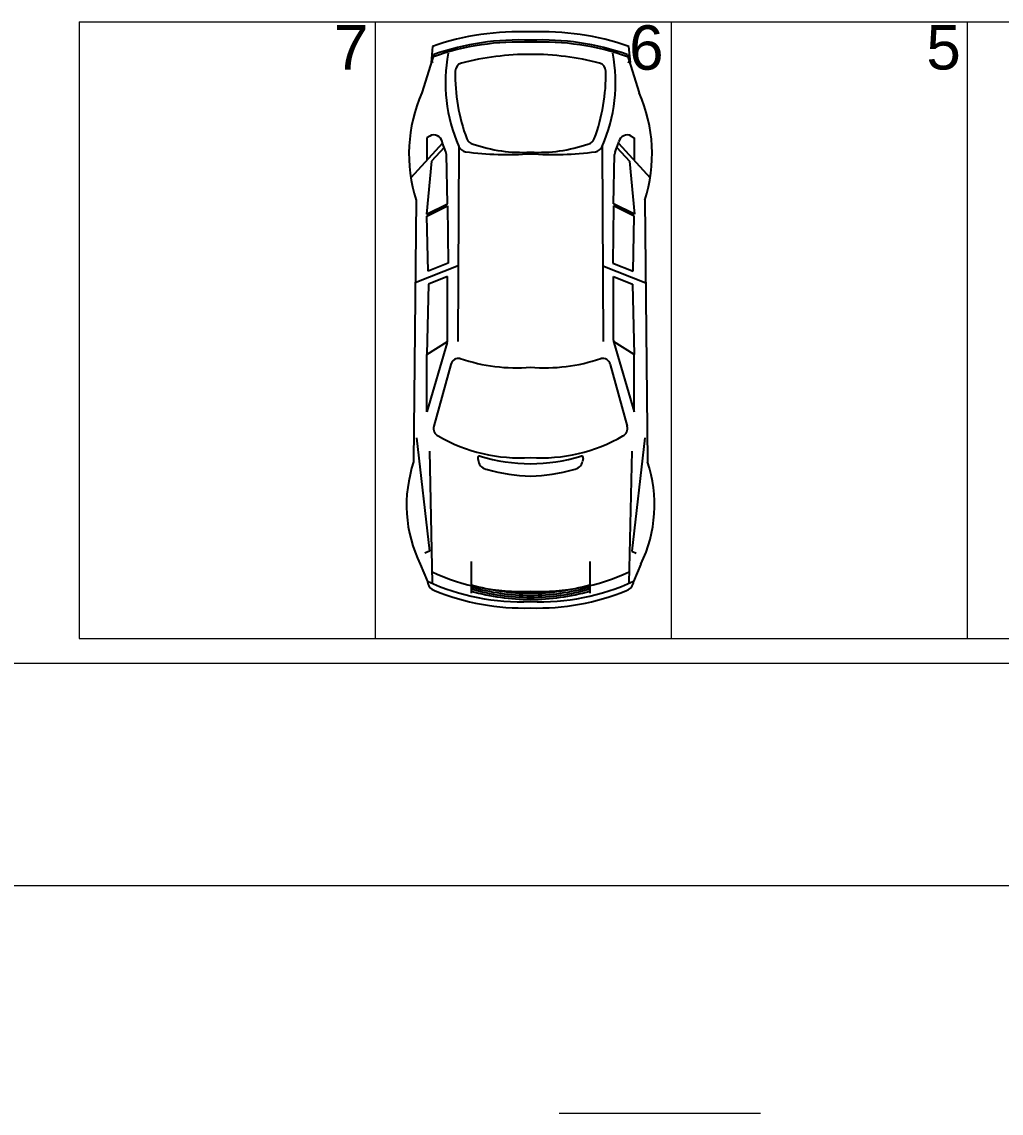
# Model space of a CAD drawing. Header units: inches. Extents: x 13 to 261, y -112 to -47.
# Drawn here: x 67.61 to 75.55, y -87.57 to -78.73 of the extents above; entities that cross this region are included whole.
import ezdxf

# ---------------------------------------------------------------- set-up
doc = ezdxf.new("R2010")
doc.units = ezdxf.units.IN
doc.header["$MEASUREMENT"] = 0
for name, color, linetype, lineweight in [('BANQUETA', 2, 'Continuous', 18), ('CAJONES', 3, 'Continuous', 20), ('SIMBOLOGIA', 10, 'Continuous', 18), ('TEXTOS', 124, 'Continuous', 30)]:
    doc.layers.add(name, color=color, linetype=linetype, lineweight=lineweight)
doc.styles.add('TEXTOS', font='ARIALUNI.TTF', dxfattribs={"height": 0.36})

msp = doc.modelspace()

# ---------------------------------------------------------------- linework, layer by layer
for p, q in [((70.9545, -78.9923), (70.8577, -79.303)), ((70.9433, -78.9259), (70.9322, -79.0563)), ((72.5233, -78.9923), (72.62, -79.303)), ((72.5344, -78.9259), (72.5456, -79.0563)), ((70.9494, -79.0512), (70.9322, -79.0563)), ((72.5284, -79.0512), (72.5456, -79.0563)), ((70.9221, -79.6535), (70.8978, -79.6681)), ((70.8978, -79.6681), (70.8978, -79.8502)), ((71.0248, -79.7104), (71.0222, -79.6978)), ((72.453, -79.7104), (72.4556, -79.6978)), ((72.5557, -79.6535), (72.58, -79.6681)), ((72.58, -79.6681), (72.58, -79.8502)), ((71.0248, -79.7104), (70.7689, -79.9921)), ((71.0386, -79.745), (70.9364, -79.8575)), ((71.0525, -79.7797), (71.0248, -79.7104)), ((71.1586, -79.7367), (71.1502, -81.3184)), ((72.3192, -79.7367), (72.3276, -81.3184)), ((72.4253, -79.7797), (72.453, -79.7104)), ((72.4392, -79.745), (72.5414, -79.8575)), ((72.453, -79.7104), (72.7089, -79.9921)), ((70.9364, -79.8575), (70.8959, -80.2867)), ((71.0667, -80.2032), (71.0572, -79.803)), ((72.4111, -80.2032), (72.4206, -79.803)), ((72.5414, -79.8575), (72.5819, -80.2867)), ((70.8118, -80.172), (70.7909, -82.2943)), ((70.8959, -80.2867), (71.0667, -80.2032)), ((70.8978, -80.3033), (71.0671, -80.2186)), ((71.0671, -80.2186), (71.0707, -80.6832)), ((72.4107, -80.2186), (72.4071, -80.6832)), ((72.58, -80.3033), (72.4107, -80.2186)), ((72.5819, -80.2867), (72.4111, -80.2032)), ((72.666, -80.172), (72.6868, -82.2943)), ((70.9082, -80.7489), (70.8978, -80.3033)), ((72.5696, -80.7489), (72.58, -80.3033)), ((71.1534, -80.7036), (70.8041, -80.8434)), ((71.0707, -80.6832), (70.9082, -80.7489)), ((72.3244, -80.7036), (72.6737, -80.8434)), ((72.4071, -80.6832), (72.5696, -80.7489)), ((70.9122, -80.8532), (70.8978, -81.4226)), ((71.0665, -80.7922), (70.9122, -80.8532)), ((71.0671, -81.3071), (71.0665, -80.7922)), ((72.4107, -81.3071), (72.4113, -80.7922)), ((72.4113, -80.7922), (72.5656, -80.8532)), ((72.5656, -80.8532), (72.58, -81.4226)), ((70.8978, -81.4226), (71.0671, -81.3168)), ((70.8978, -81.4226), (71.0671, -81.3168)), ((71.0643, -81.3261), (70.8978, -81.8884)), ((72.58, -81.4226), (72.4107, -81.3168)), ((72.58, -81.4226), (72.4107, -81.3168)), ((72.4135, -81.3261), (72.58, -81.8884)), ((70.8978, -81.8884), (70.8978, -81.4226)), ((72.58, -81.8884), (72.58, -81.4226)), ((71.0928, -81.5038), (70.9545, -82.0056)), ((72.3849, -81.5038), (72.5233, -82.0056)), ((70.8132, -82.1001), (70.919, -83.0168)), ((72.6646, -82.1001), (72.5588, -83.0168)), ((70.919, -82.206), (70.9413, -83.2759)), ((71.3116, -82.2662), (71.3165, -82.2899)), ((72.1662, -82.2662), (72.1613, -82.2899)), ((72.5588, -82.206), (72.5365, -83.2759)), ((70.919, -83.0168), (70.8821, -83.0352)), ((72.5588, -83.0168), (72.5957, -83.0352)), ((70.8449, -83.1243), (70.9033, -83.264)), ((71.2575, -83.1015), (71.2575, -83.3581)), ((72.2203, -83.1015), (72.2203, -83.3581)), ((72.6329, -83.1243), (72.5745, -83.264))]:
    msp.add_line(p, q)
for centre, radius, start, end in [((71.6504, -80.9654), 2.1586, 87.65126, 109.12121), ((71.8274, -80.9654), 2.1586, 70.87879, 92.34874), ((71.6474, -80.9716), 2.0809, 87.48004, 109.49551), ((71.6486, -80.9693), 2.0953, 87.5289, 109.34519), ((71.8292, -80.9693), 2.0953, 70.65481, 92.4711), ((71.8304, -80.9716), 2.0809, 70.50449, 92.51996), ((72.3154, -79.2214), 1.2663, 169.04979, 204.01182), ((71.7362, -81.1937), 2.2033, 89.9299, 104.65948), ((71.7416, -81.1937), 2.2033, 75.34052, 90.0701), ((71.1624, -79.2214), 1.2663, 335.98818, 10.95021), ((71.1956, -79.1269), 0.067, 104.65948, 178.77749), ((72.2822, -79.1269), 0.067, 1.22251, 75.34052), ((72.6003, -79.1569), 1.472, 178.77749, 200.63414), ((70.8775, -79.1569), 1.472, 339.36586, 1.22251), ((71.9801, -79.7981), 1.2266, 156.19947, 197.74881), ((71.4977, -79.7981), 1.2266, 342.25119, 23.80053), ((70.9566, -79.7109), 0.067, 11.30255, 120.98045), ((71.2854, -79.652), 0.067, 200.63414, 259.5315), ((72.1924, -79.652), 0.067, 280.4685, 339.36586), ((72.5212, -79.7109), 0.067, 59.01955, 168.69745), ((70.9903, -79.8046), 0.067, 1.35808, 21.78828), ((71.2214, -79.7134), 0.067, 200.42343, 262.16941), ((71.5496, -77.327), 2.4758, 262.16941, 274.38565), ((71.6713, -78.5675), 1.2173, 250.91264, 273.1847), ((71.8065, -78.5675), 1.2173, 266.8153, 289.08736), ((71.9282, -77.327), 2.4758, 265.61435, 277.83059), ((72.2564, -79.7134), 0.067, 277.83059, 339.57657), ((72.4875, -79.8046), 0.067, 158.21172, 178.64192), ((71.0001, -81.3071), 0.067, 343.50604, 0), ((71.0001, -81.3071), 0.067, 343.50604, 0), ((72.4777, -81.3071), 0.067, 180, 196.49396), ((72.4777, -81.3071), 0.067, 180, 196.49396), ((71.1574, -81.5216), 0.067, 80.01543, 164.5876), ((71.6201, -80.1478), 1.3834, 250.96915, 274.92564), ((71.8577, -80.1478), 1.3834, 265.07436, 289.03085), ((72.3204, -81.5216), 0.067, 15.4124, 99.98457), ((71.0191, -82.0234), 0.067, 164.5876, 243.7467), ((72.4587, -82.0234), 0.067, 296.2533, 15.4124), ((71.648, -80.9522), 1.309, 239.7932, 273.98166), ((71.8298, -80.9522), 1.309, 266.01834, 300.2068), ((71.3279, -82.2628), 0.0167, 80.35115, 191.79483), ((71.7374, -80.955), 1.3538, 252.52045, 270.06422), ((71.7404, -80.955), 1.3538, 269.93578, 287.47955), ((72.1498, -82.2628), 0.0167, 348.20517, 99.64885), ((71.8305, -82.6434), 1.0966, 161.43589, 206.00744), ((71.3984, -82.2728), 0.0837, 191.79483, 263.3968), ((71.7851, -80.9534), 1.4575, 254.22288, 268.18317), ((71.6927, -80.9534), 1.4575, 271.81683, 285.77712), ((72.0793, -82.2728), 0.0837, 276.6032, 348.20517), ((71.6473, -82.6434), 1.0966, 333.99256, 18.56411), ((71.6618, -81.6192), 1.7251, 245.27015, 272.56057), ((71.816, -81.6192), 1.7251, 267.43943, 294.72985), ((71.6622, -81.6188), 1.8097, 245.1967, 272.42783), ((70.9866, -83.2563), 0.0837, 185.28656, 251.32051), ((71.7434, -81.6209), 1.7386, 253.77012, 269.85078), ((71.7454, -81.6208), 1.7556, 253.86355, 269.78716), ((71.7474, -81.6206), 1.7726, 253.95516, 269.72478), ((71.8156, -81.6188), 1.8097, 267.57217, 294.8033), ((71.7344, -81.6209), 1.7386, 270.14922, 286.22988), ((71.7324, -81.6208), 1.7556, 270.21284, 286.13645), ((71.7304, -81.6206), 1.7726, 270.27522, 286.04484), ((72.4912, -83.2563), 0.0837, 288.67949, 354.71344), ((71.6748, -81.619), 1.8595, 247.38704, 271.9756), ((71.7494, -81.6205), 1.7895, 254.045, 269.66358), ((71.803, -81.619), 1.8595, 268.0244, 292.61296), ((71.7284, -81.6205), 1.7895, 270.33642, 285.955)]:
    msp.add_arc(centre, radius, start, end)
at = {"layer": 'BANQUETA'}
for p, q in [((67.2507, -83.9268), (85.4507, -83.9268)), ((35.8507, -85.7268), (86.7507, -85.7268))]:
    msp.add_line(p, q, dxfattribs=at)
at = {"layer": 'CAJONES'}
for p, q in [((68.0799, -78.7268), (84.8799, -78.7268)), ((68.0799, -78.7268), (68.0799, -83.7268)), ((70.4799, -78.7268), (70.4799, -83.7268)), ((72.8799, -78.7268), (72.8799, -83.7268)), ((75.2799, -78.7268), (75.2799, -83.7268)), ((68.0799, -83.7268), (84.8799, -83.7268))]:
    msp.add_line(p, q, dxfattribs=at)
at = {"layer": 'SIMBOLOGIA'}
for p, q in [((71.9705, -87.5734), (73.0011, -87.5734)), ((73.0011, -87.5734), (73.6023, -87.5734))]:
    msp.add_line(p, q, dxfattribs=at)

# ---------------------------------------------------------------- texts
at = {"layer": 'TEXTOS', "style": 'TEXTOS'}
for s, p in [('7', (70.1444, -79.1133)), ('6', (72.5382, -79.1151)), ('5', (74.9476, -79.1133))]:
    msp.add_text(s, height=0.36, dxfattribs=at).set_placement(p)

doc.saveas('drawing.dxf')
